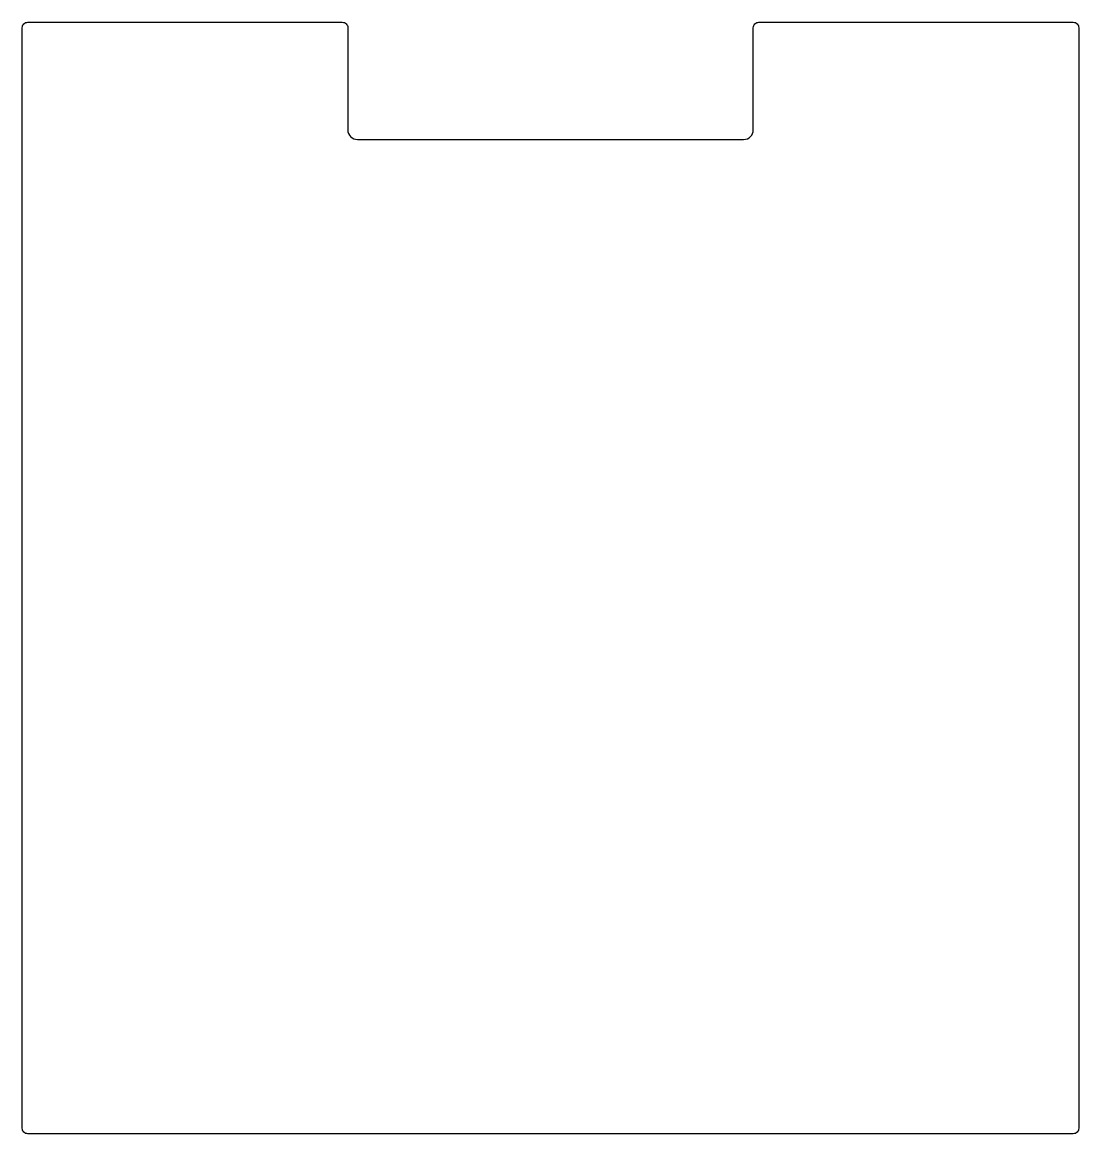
# Model space of a CAD drawing. Header units: millimetres. Extents: x -355 to 28, y -41 to 362.
import ezdxf

# ---------------------------------------------------------------- set-up
doc = ezdxf.new("R2010")
doc.units = ezdxf.units.MM
doc.layers.get('0').update_dxf_attribs({"linetype": 'CONTINUOUS'})

msp = doc.modelspace()

# ---------------------------------------------------------------- linework, layer by layer
msp.add_lwpolyline([(-354.52, -39.5), (-354.52, 359.5, -0.414214), (-352.52, 361.5), (-238.5, 361.5, -0.414214), (-236.5, 359.5), (-236.5, 322.5, 0.414214), (-233, 319), (-93, 319, 0.414214), (-89.5, 322.5), (-89.5, 359.5, -0.414214), (-87.5, 361.5), (26.48, 361.5, -0.414214), (28.48, 359.5), (28.48, -39.5, -0.414214), (26.48, -41.5), (-352.52, -41.5, -0.414214)], format="xyb", close=True)

doc.saveas('drawing.dxf')
